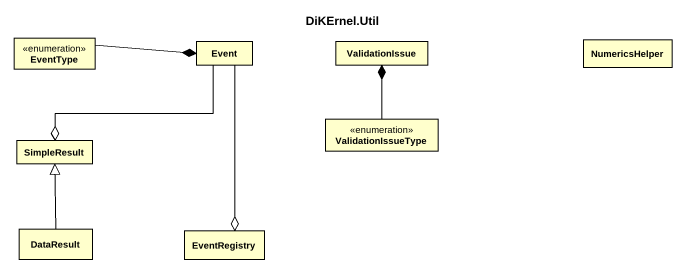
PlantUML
@startuml
title DiKErnel.Util
hide circle
hide empty members
enum EventType
class Event
class ValidationIssue
class NumericsHelper
class SimpleResult
enum ValidationIssueType
class DataResult
class EventRegistry
Event *-left- EventType
ValidationIssue *-- ValidationIssueType
SimpleResult o-right- Event
DataResult -up-|> SimpleResult
EventRegistry o-up- Event
@enduml
